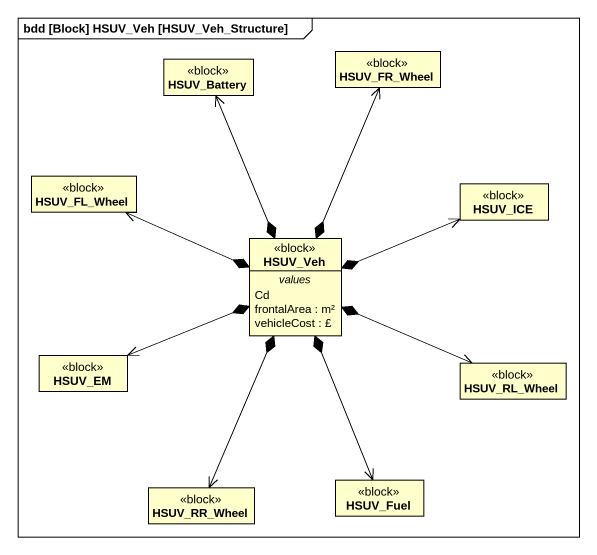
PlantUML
@startuml
mainframe bdd [Block] HSUV_Veh [HSUV_Veh_Structure]
hide circle
hide empty members
class HSUV_Battery <<block>>
class HSUV_FR_Wheel <<block>>
class HSUV_FL_Wheel <<block>>
class HSUV_ICE <<block>>
class HSUV_Veh <<block>> {
  -- values --
  Cd
  frontalArea : m²
  vehicleCost : £
}
class HSUV_EM <<block>>
class HSUV_RL_Wheel <<block>>
class HSUV_RR_Wheel <<block>>
class HSUV_Fuel <<block>>
HSUV_Veh *-up-> HSUV_Battery
HSUV_Veh *-up-> HSUV_FR_Wheel
HSUV_Veh *-left-> HSUV_FL_Wheel
HSUV_Veh *-right-> HSUV_ICE
HSUV_Veh *-left-> HSUV_EM
HSUV_Veh *-right-> HSUV_RL_Wheel
HSUV_Veh *--> HSUV_RR_Wheel
HSUV_Veh *--> HSUV_Fuel
@enduml
